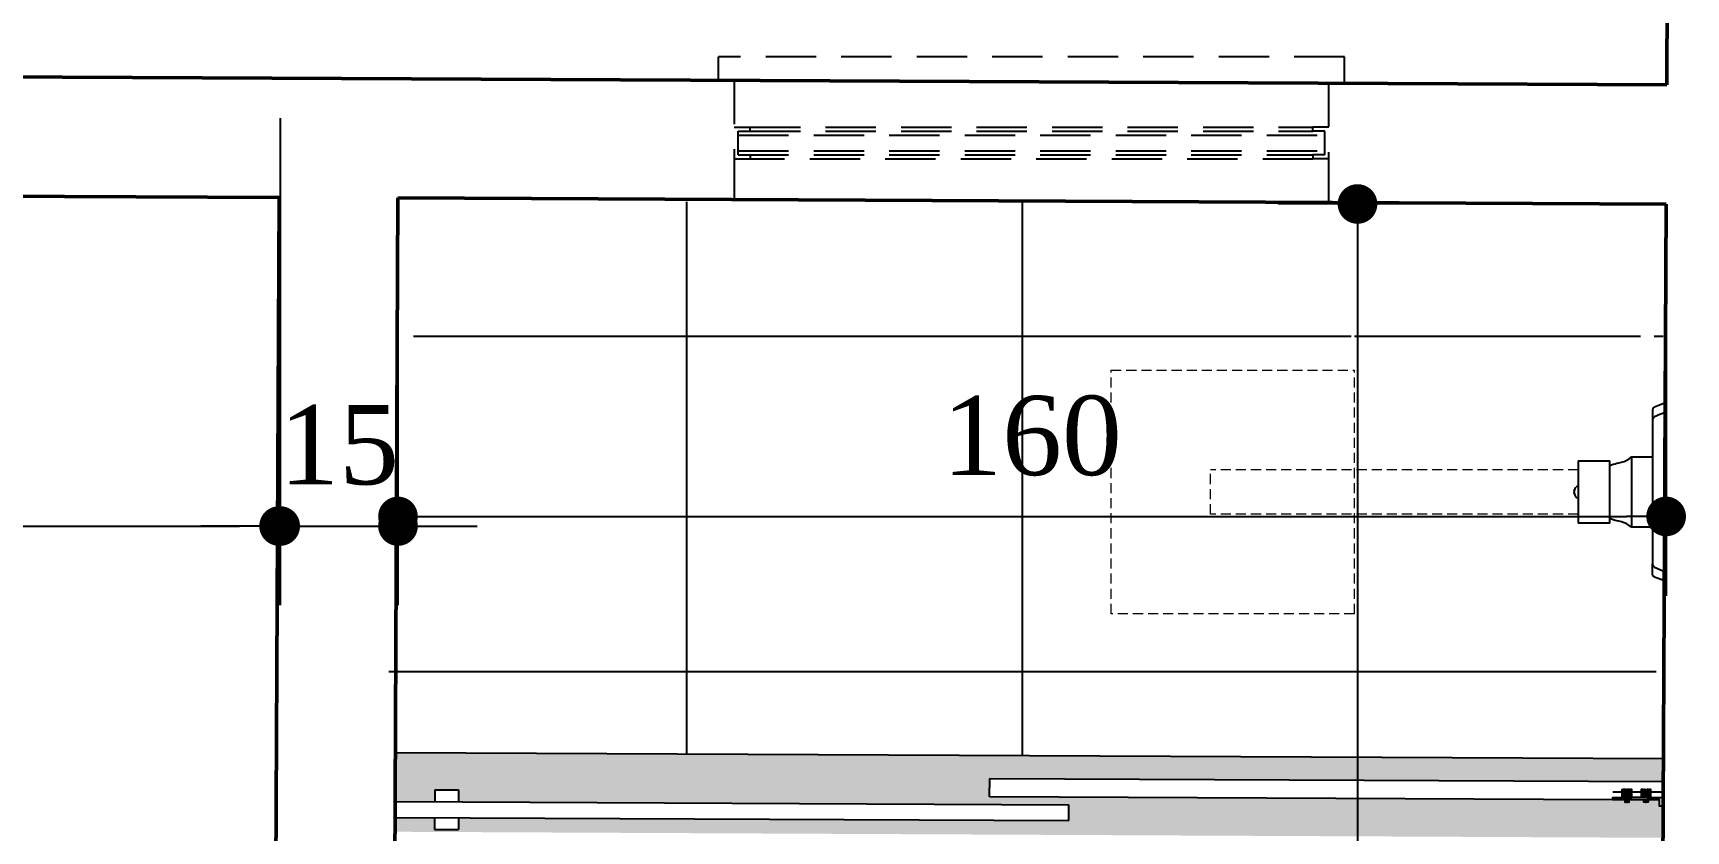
# Model space of a CAD drawing. Header units: millimetres. Extents: x 103208 to 171806, y -164 to 10038.
# Drawn here: x 113463.5 to 113672.1, y 7130.3 to 7231 of the extents above; entities that cross this region are included whole.
import ezdxf

# ---------------------------------------------------------------- set-up
doc = ezdxf.new("R2010")
doc.units = ezdxf.units.MM
doc.linetypes.add('HIDDEN', pattern=[9.525, 6.35, -3.175])
for name, color, linetype in [('Hachuria - Moveis', 1, 'Continuous'), ('Piso', 55, 'Continuous'), ('PN010', 1, 'Continuous'), ('Projeção Janela - Viga', 1, 'HIDDEN')]:
    doc.layers.add(name, color=color, linetype=linetype)
for name, color, linetype, lineweight in [('Moveis', 1, 'Continuous', 9), ('Parede Baixa', 5, 'Continuous', 50), ('Pisos Externos', 15, 'Continuous', 9), ('Projeção Janela', 15, 'HIDDEN', 9)]:
    doc.layers.add(name, color=color, linetype=linetype, lineweight=lineweight)
doc.styles.add('Valéria', font='romantic.ttf', dxfattribs={"height": 10})
doc.dimstyles.new('Cota - 50', dxfattribs={"dimtxt": 10, "dimasz": 5, "dimexe": 10, "dimexo": 20, "dimgap": 5, "dimtad": 1, "dimtxsty": 'Valéria', "dimblk": 'DOT', "dimcen": 0, "dimclrd": 12, "dimclre": 12, "dimclrt": 2, "dimazin": 2, "dimtfac": 1, "dimtix": 1, "dimtmove": 0, "dimatfit": 3, "dimldrblk": 'DOT', "dimfxl": 1, "dimarcsym": 0})

# ---------------------------------------------------------------- blocks, each defined once
blk = doc.blocks.new('_Dot')
at = {"color": 0, "linetype": 'ByBlock', "lineweight": -2}
blk.add_line((-0.5, 0), (-1, 0), dxfattribs=at)
at = {"color": 0, "linetype": 'ByBlock', "const_width": 0.5}
blk.add_lwpolyline([(-0.25, 0, 1), (0.25, 0, 1)], format="xyb", close=True, dxfattribs=at)
blk = doc.blocks.new('*D772')
at = {"color": 12, "lineweight": -2, "transparency": 16777216}
for p, q in [((113121.81, 7222.01), (113121.81, 7158.75)), ((113494.59, 7190.23), (113494.59, 7158.75)), ((113126.81, 7168.75), (113489.59, 7168.75))]:
    blk.add_line(p, q, dxfattribs=at)
at = {"layer": 'Defpoints', "color": 0, "transparency": 16777216}
for p in [(113121.81, 7242.01, 9825), (113494.59, 7210.23, 9825), (113494.59, 7168.75)]:
    blk.add_point(p, dxfattribs=at)
at = {"color": 12, "lineweight": -2, "transparency": 16777216, "xscale": 5, "yscale": 5, "zscale": 5, "rotation": 180}
blk.add_blockref('_Dot', (113121.81, 7168.75), dxfattribs=at)
at = {"color": 12, "lineweight": -2, "transparency": 16777216, "xscale": 5, "yscale": 5, "zscale": 5}
blk.add_blockref('_Dot', (113494.59, 7168.75), dxfattribs=at)
at = {"color": 2, "transparency": 16777216, "insert": (113308.2, 7178.85), "char_height": 10, "attachment_point": 5, "style": 'Valéria'}
blk.add_mtext('373', dxfattribs=at)
blk = doc.blocks.new('*D775')
at = {"color": 12, "lineweight": -2, "transparency": 16777216}
for p, q in [((113494.73, 7220.23), (113494.73, 7158.75)), ((113509.59, 7190.16), (113509.59, 7158.75)), ((113489.73, 7168.75), (113484.73, 7168.75)), ((113494.73, 7168.75), (113509.59, 7168.75)), ((113514.59, 7168.75), (113519.59, 7168.75))]:
    blk.add_line(p, q, dxfattribs=at)
at = {"layer": 'Defpoints', "color": 0, "transparency": 16777216}
for p in [(113494.73, 7240.23, 9825), (113509.59, 7210.16, 9825), (113509.59, 7168.75)]:
    blk.add_point(p, dxfattribs=at)
at = {"color": 12, "lineweight": -2, "transparency": 16777216, "xscale": 5, "yscale": 5, "zscale": 5}
blk.add_blockref('_Dot', (113494.73, 7168.75), dxfattribs=at)
at = {"color": 12, "lineweight": -2, "transparency": 16777216, "xscale": 5, "yscale": 5, "zscale": 5, "rotation": 180}
blk.add_blockref('_Dot', (113509.59, 7168.75), dxfattribs=at)
at = {"color": 2, "transparency": 16777216, "insert": (113502.16, 7178.94), "char_height": 10, "attachment_point": 5, "style": 'Valéria'}
blk.add_mtext('15', dxfattribs=at)
blk = doc.blocks.new('*D787')
at = {"color": 12, "lineweight": -2, "transparency": 16777216}
for p, q in [((113509.59, 7190.16), (113509.59, 7159.96)), ((113669.59, 7189.4), (113669.59, 7159.96)), ((113514.59, 7169.96), (113664.59, 7169.96))]:
    blk.add_line(p, q, dxfattribs=at)
at = {"layer": 'Defpoints', "color": 0, "transparency": 16777216}
for p in [(113509.59, 7210.16, 9825), (113669.59, 7209.4, 9825), (113669.59, 7169.96)]:
    blk.add_point(p, dxfattribs=at)
at = {"color": 12, "lineweight": -2, "transparency": 16777216, "xscale": 5, "yscale": 5, "zscale": 5, "rotation": 180}
blk.add_blockref('_Dot', (113509.59, 7169.96), dxfattribs=at)
at = {"color": 12, "lineweight": -2, "transparency": 16777216, "xscale": 5, "yscale": 5, "zscale": 5}
blk.add_blockref('_Dot', (113669.59, 7169.96), dxfattribs=at)
at = {"color": 2, "transparency": 16777216, "insert": (113589.59, 7180.11), "char_height": 10, "attachment_point": 5, "style": 'Valéria'}
blk.add_mtext('160', dxfattribs=at)
blk = doc.blocks.new('*D788')
at = {"color": 12, "lineweight": -2, "transparency": 16777216}
for p, q in [((113649.59, 7209.4), (113620.65, 7209.4)), ((113630.65, 7204.4), (113630.65, 6999.21)), ((113648.56, 6994.21), (113620.65, 6994.21))]:
    blk.add_line(p, q, dxfattribs=at)
at = {"layer": 'Defpoints', "color": 0, "transparency": 16777216}
for p in [(113669.59, 7209.4, 9825), (113630.65, 6994.21), (113668.56, 6994.21, 9825)]:
    blk.add_point(p, dxfattribs=at)
at = {"color": 12, "lineweight": -2, "transparency": 16777216, "xscale": 5, "yscale": 5, "zscale": 5}
for p, rotation in [((113630.65, 7209.4), 90), ((113630.65, 6994.21), 270)]:
    blk.add_blockref('_Dot', p, dxfattribs=dict(at, rotation=rotation))
at = {"color": 2, "transparency": 16777216, "insert": (113620.55, 7101.81), "char_height": 10, "attachment_point": 5, "rotation": 90, "style": 'Valéria'}
blk.add_mtext('218', dxfattribs=at)

msp = doc.modelspace()

# ---------------------------------------------------------------- hatches: boundary and pattern name
at = {"layer": 'Piso'}
h = msp.add_hatch(dxfattribs=at)
h.set_pattern_fill('ANSI37', color=256, scale=13.333333, angle=-45)
h.set_pattern_definition([(360, (17237.685, -638.973), (3e-14, 42.333333), []), (90, (17237.685, -638.973), (-42.333333, 3e-14), [])])
h.paths.add_polyline_path([(113669.57169, 7205.76327), (113666.625, 7204.99541), (113666.492, 7202.66719), (113666.38798, 7207.19189), (113666.35805, 7208.03805), (113666.359, 7206.59071), (113663.72758, 7206.59071), (113663.19952, 7206.22937), (113662.79734, 7206.03247), (113662.53877, 7205.94393), (113662.27584, 7205.87443), (113661.98256, 7205.81099), (113661.53313, 7205.69839), (113660.98983, 7205.49685), (113660.98983, 7206.0824), (113656.98002, 7206.0824), (113656.98002, 7204.9554), (113628.75369, 7204.9554), (113630.2583, 7188.41002), (113599.57642, 7188.41002), (113598.0718, 7157.66668), (113630.2583, 7157.66668), (113630.2583, 7198.65036), (113656.98002, 7199.3554), (113656.98002, 7198.2284), (113660.98983, 7198.2284), (113660.98983, 7198.81395), (113661.6438, 7198.57873), (113662.27582, 7198.43638), (113662.79715, 7198.31895), (113663.72758, 7197.72009), (113666.359, 7197.72009), (113666.359, 7191.80085), (113666.3834, 7191.59411), (113666.492, 7191.50653), (113666.78439, 7191.36195), (113667.9, 7190.9554)], flags=17)
h.paths.add_polyline_path([(113655.84767, 7170.23835), (113630.2583, 7170.23835), (113630.2583, 7175.83835), (113655.84767, 7175.83835)], flags=16)
h.paths.add_polyline_path([(113669.58901, 7209.39742), (113512.78855, 7209.76259), (113507.70508, 7140.16085), (113668.08093, 7139.39642)])
at = {"layer": 'Pisos Externos'}
h = msp.add_hatch(dxfattribs=at)
h.set_pattern_fill('AR-SAND', color=256, scale=0.05, angle=225)
h.set_pattern_definition([(262.5, (162294.7707, 15008.801), (1.78690674, -1.673767446), [0, -1.9304, 0, -2.159, 0, -2.06375]), (232.5, (162294.7707, 15008.801), (0.94505464, -4.12366426), [0, -1.0414, 0, -1.7399, 0, -0.66675]), (192.5, (162295.8753, 15009.9055), (-2.79149913, -2.80166156), [0, -0.635, 0, -2.286, 0, -2.9845]), (182.5, (162295.8753, 15009.9055), (-1.91140555, -3.4877539), [0, -0.3175, 0, -1.4986, 0, -1.7145])])
h.paths.add_polyline_path([(113509.25718, 7133.9808), (113514.22767, 7133.95711), (113514.22767, 7140.13716), (113509.25718, 7140.16085)])
h.paths.add_polyline_path([(113514.22767, 7135.45713), (113517.22937, 7135.44282), (113517.23478, 7140.12283), (113514.22767, 7140.13716)])
h.paths.add_polyline_path([(113517.23478, 7135.44279), (113517.22763, 7133.94281), (113584.22687, 7133.62346), (113584.23143, 7134.58053), (113584.2425, 7136.90327), (113669.24154, 7136.49813), (113669.25536, 7139.39822), (113517.23478, 7140.12283)])
h.paths.add_polyline_path([(113517.2181, 7130.12279), (113669.2077, 7129.39833), (113669.2268, 7133.40576), (113668.75832, 7133.40576), (113668.75832, 7134.20572), (113667.32477, 7134.20572), (113667.32477, 7133.91249), (113666.7845, 7133.91249), (113666.7845, 7134.20572), (113664.9308, 7134.20572), (113664.9308, 7133.91249), (113664.39053, 7133.91249), (113664.39053, 7134.20572), (113584.23143, 7134.58053), (113584.22687, 7133.62346), (113594.22676, 7133.5758), (113594.21723, 7131.57582), (113517.2181, 7131.94283)])
h.paths.add_polyline_path([(113509.20952, 7130.16097), (113514.20946, 7130.13713), (113514.21098, 7130.45715), (113514.21813, 7131.95713), (113509.21819, 7131.98097)])
h.paths.add_polyline_path([(113514.20946, 7130.13713), (113517.19494, 7130.1229), (113517.19494, 7130.44293), (113514.21098, 7130.45715)])

# ---------------------------------------------------------------- linework, layer by layer
at = {"layer": 'Hachuria - Moveis'}
for p, q in [((113669.40461, 7184.23835, 9825), (113668.12961, 7183.77372, 9825)), ((113667.86361, 7183.3929, 9825), (113667.86361, 7182.09056, 9825)), ((113667.89924, 7182.27171, 9825), (113667.87267, 7182.18033, 9825)), ((113667.94152, 7182.35846, 9825), (113667.89924, 7182.27171, 9825)), ((113668.12961, 7182.53582, 9825), (113667.94152, 7182.35846, 9825)), ((113668.06076, 7183.73896, 9825), (113667.99661, 7183.68722, 9825)), ((113668.12961, 7183.77372, 9825), (113668.06076, 7183.73896, 9825)), ((113668.79843, 7182.8208, 9825), (113668.12961, 7182.53582, 9825)), ((113669.40461, 7183.05916, 9825), (113668.79843, 7182.8208, 9825)), ((113667.86361, 7182.09056, 9825), (113667.86361, 7177.47366, 9825)), ((113658.48463, 7176.96535, 9825), (113662.49444, 7176.96535, 9825)), ((113658.48463, 7176.96535, 9825), (113658.48463, 7173.84897, 9825)), ((113662.49444, 7176.3798, 9825), (113662.49444, 7176.96535, 9825)), ((113662.49444, 7176.3798, 9825), (113662.70906, 7176.46929, 9825)), ((113662.49444, 7169.6969, 9825), (113662.49444, 7176.3798, 9825)), ((113662.70906, 7176.46929, 9825), (113662.92706, 7176.54767, 9825)), ((113662.92706, 7176.54767, 9825), (113663.14842, 7176.61502, 9825)), ((113663.14842, 7176.61502, 9825), (113663.37313, 7176.67134, 9825)), ((113663.37313, 7176.67134, 9825), (113663.60122, 7176.71654, 9825)), ((113663.60122, 7176.71654, 9825), (113663.95969, 7176.79822, 9825)), ((113663.95969, 7176.79822, 9825), (113664.30195, 7176.91542, 9825)), ((113664.30195, 7176.91542, 9825), (113664.6282, 7177.06688, 9825)), ((113664.6282, 7177.06688, 9825), (113664.93849, 7177.2526, 9825)), ((113664.93849, 7177.2526, 9825), (113665.23219, 7177.47366, 9825)), ((113665.23219, 7177.47366, 9825), (113667.86361, 7177.47366, 9825)), ((113665.23219, 7177.47366, 9825), (113665.23219, 7168.60304, 9825)), ((113667.86361, 7177.47366, 9825), (113667.86361, 7168.60304, 9825)), ((113658.3447, 7173.76707, 9825), (113658.46521, 7173.84092, 9825)), ((113658.48463, 7173.84897, 9825), (113658.46521, 7173.84092, 9825)), ((113658.48463, 7173.84897, 9825), (113658.48463, 7172.22773, 9825)), ((113657.98449, 7173.17926, 9825), (113657.9734, 7173.03835, 9825)), ((113657.98449, 7172.89744, 9825), (113657.9734, 7173.03835, 9825)), ((113657.98449, 7173.17926, 9825), (113658.01748, 7173.3167, 9825)), ((113657.98449, 7172.89744, 9825), (113658.01748, 7172.76, 9825)), ((113658.07157, 7173.44728, 9825), (113658.01748, 7173.3167, 9825)), ((113658.01748, 7172.76, 9825), (113658.07157, 7172.62942, 9825)), ((113658.14542, 7173.5678, 9825), (113658.07157, 7173.44728, 9825)), ((113658.14542, 7172.5089, 9825), (113658.07157, 7172.62942, 9825)), ((113658.14542, 7173.5678, 9825), (113658.23722, 7173.67527, 9825)), ((113658.14542, 7172.5089, 9825), (113658.23722, 7172.40143, 9825)), ((113658.3447, 7173.76707, 9825), (113658.23722, 7173.67527, 9825)), ((113658.3447, 7172.30963, 9825), (113658.23722, 7172.40143, 9825)), ((113658.3447, 7172.30963, 9825), (113658.46521, 7172.23578, 9825)), ((113658.46521, 7172.23578, 9825), (113658.48463, 7172.22773, 9825)), ((113658.48463, 7172.22773, 9825), (113658.48463, 7169.11135, 9825)), ((113662.70906, 7169.60741, 9825), (113662.49444, 7169.6969, 9825)), ((113662.49444, 7169.11135, 9825), (113662.49444, 7169.6969, 9825)), ((113662.92706, 7169.52903, 9825), (113662.70906, 7169.60741, 9825)), ((113662.49444, 7169.11135, 9825), (113658.48463, 7169.11135, 9825)), ((113663.14842, 7169.46168, 9825), (113662.92706, 7169.52903, 9825)), ((113663.37313, 7169.40536, 9825), (113663.14842, 7169.46168, 9825)), ((113663.60122, 7169.36016, 9825), (113663.37313, 7169.40536, 9825)), ((113663.95964, 7169.2785, 9825), (113663.60122, 7169.36016, 9825)), ((113664.30176, 7169.16136, 9825), (113663.95964, 7169.2785, 9825)), ((113664.62802, 7169.01049, 9825), (113664.30176, 7169.16136, 9825)), ((113664.93844, 7168.82413, 9825), (113664.62802, 7169.01049, 9825)), ((113665.23219, 7168.60304, 9825), (113664.93844, 7168.82413, 9825)), ((113667.86361, 7168.60304, 9825), (113665.23219, 7168.60304, 9825)), ((113667.86361, 7168.60304, 9825), (113667.86361, 7163.98613, 9825)), ((113667.86361, 7163.98613, 9825), (113667.87267, 7163.89637, 9825)), ((113667.86361, 7162.6838, 9825), (113667.86361, 7163.98613, 9825)), ((113667.87267, 7163.89637, 9825), (113667.89924, 7163.80499, 9825)), ((113667.89924, 7163.80499, 9825), (113667.94152, 7163.71823, 9825)), ((113667.94152, 7163.71823, 9825), (113668.12961, 7163.54088, 9825)), ((113668.12961, 7163.54088, 9825), (113668.79843, 7163.2559, 9825)), ((113667.87267, 7162.60703, 9825), (113667.86361, 7162.6838, 9825)), ((113667.89924, 7162.52887, 9825), (113667.87267, 7162.60703, 9825)), ((113667.94152, 7162.45467, 9825), (113667.89924, 7162.52887, 9825)), ((113667.99661, 7162.38948, 9825), (113667.94152, 7162.45467, 9825)), ((113668.06076, 7162.33774, 9825), (113667.99661, 7162.38948, 9825)), ((113668.12961, 7162.30298, 9825), (113668.06076, 7162.33774, 9825)), ((113669.40461, 7161.83835, 9825), (113668.12961, 7162.30298, 9825)), ((113668.79843, 7163.2559, 9825), (113669.40461, 7163.01754, 9825)), ((113664.14235, 7134.49896), (113664.23746, 7134.49896)), ((113664.43513, 7134.20572), (113664.40217, 7134.20572)), ((113664.50576, 7134.49896), (113664.66066, 7134.49896)), ((113664.95991, 7134.49896), (113665.08386, 7134.49896)), ((113665.23876, 7134.49896), (113665.25916, 7134.49896)), ((113666.47654, 7135.49595), (113666.53633, 7135.49595)), ((113666.63144, 7135.49595), (113666.75539, 7135.49595)), ((113666.82911, 7134.20572), (113666.79614, 7134.20572)), ((113667.05464, 7135.49595), (113667.20954, 7135.49595)), ((113667.35388, 7134.49896), (113667.47784, 7134.49896)), ((113667.57295, 7135.20262), (113667.63274, 7135.20262)), ((113667.65313, 7135.20262), (113669.23536, 7135.20262)), ((113664.54159, 7133.91249), (113664.48402, 7133.91249)), ((113664.66066, 7133.91249), (113664.60143, 7133.91249)), ((113664.8373, 7133.91249), (113664.77974, 7133.91249))]:
    msp.add_line(p, q, dxfattribs=at)
for points in [[(113662.86518, 7135.20262), (113664.06217, 7135.20262), (113664.08256, 7135.20262), (113664.08256, 7135.49595), (113664.14235, 7135.49595)], [(113664.43513, 7134.20572), (113662.86518, 7134.20572), (113662.86518, 7134.49896), (113664.06217, 7134.49896), (113664.06217, 7135.20262), (113664.06217, 7135.49595), (113664.08256, 7135.49595)], [(113664.23746, 7135.49595), (113664.14235, 7135.49595), (113664.14235, 7134.49896), (113664.08256, 7134.49896), (113664.08256, 7135.20262)], [(113664.36142, 7135.49595), (113664.23746, 7135.49595), (113664.23746, 7134.49896), (113664.36142, 7134.49896)], [(113664.50576, 7135.49595), (113664.36142, 7135.49595), (113664.36142, 7134.49896), (113664.50576, 7134.49896), (113664.50576, 7135.49595), (113664.66066, 7135.49595)], [(113664.48402, 7134.20572), (113664.43513, 7134.20572), (113664.43513, 7133.91249), (113664.40217, 7133.91249)], [(113664.66066, 7134.20572), (113664.60143, 7134.20572), (113664.54159, 7134.20572), (113664.48402, 7134.20572), (113664.48402, 7133.91249), (113664.43513, 7133.91249)], [(113664.54159, 7134.20572), (113664.54159, 7133.91249), (113664.60143, 7133.91249), (113664.60143, 7134.20572)], [(113664.81556, 7135.49595), (113664.66066, 7135.49595), (113664.66066, 7134.49896), (113664.81556, 7134.49896)], [(113664.88619, 7134.20572), (113664.8373, 7134.20572), (113664.77974, 7134.20572), (113664.71989, 7134.20572), (113664.66066, 7134.20572), (113664.66066, 7133.91249), (113664.71989, 7133.91249)], [(113664.77974, 7134.20572), (113664.77974, 7133.91249), (113664.71989, 7133.91249), (113664.71989, 7134.20572)], [(113664.95991, 7135.49595), (113664.81556, 7135.49595), (113664.81556, 7134.49896), (113664.95991, 7134.49896), (113664.95991, 7135.49595), (113665.08386, 7135.49595)], [(113664.88619, 7133.91249), (113664.8373, 7133.91249), (113664.8373, 7134.20572)], [(113666.878, 7133.91249), (113666.82911, 7133.91249), (113666.79614, 7133.91249), (113666.79614, 7134.20572), (113666.7845, 7134.20572), (113664.9308, 7134.20572), (113664.91916, 7134.20572), (113664.88619, 7134.20572), (113664.88619, 7133.91249), (113664.91916, 7133.91249), (113664.91916, 7134.20572)], [(113664.91916, 7133.91249), (113664.9308, 7133.91249), (113664.9308, 7134.20572)], [(113665.17897, 7135.49595), (113665.08386, 7135.49595), (113665.08386, 7134.49896), (113665.17897, 7134.49896), (113665.17897, 7135.49595), (113665.23876, 7135.49595)], [(113665.17897, 7134.49896), (113665.23876, 7134.49896), (113665.23876, 7135.20262), (113665.25916, 7135.20262), (113666.45614, 7135.20262), (113666.47654, 7135.20262)], [(113667.35388, 7135.49595), (113667.20954, 7135.49595), (113667.20954, 7134.49896), (113667.05464, 7134.49896), (113666.89973, 7134.49896), (113666.75539, 7134.49896), (113666.63144, 7134.49896), (113666.53633, 7134.49896), (113666.47654, 7134.49896), (113666.47654, 7135.20262), (113666.47654, 7135.49595), (113666.45614, 7135.49595), (113666.45614, 7135.20262), (113666.45614, 7134.49896), (113665.25916, 7134.49896), (113665.25916, 7135.20262), (113665.25916, 7135.49595), (113665.23876, 7135.49595), (113665.23876, 7135.20262)], [(113666.63144, 7134.49896), (113666.63144, 7135.49595), (113666.53633, 7135.49595), (113666.53633, 7134.49896)], [(113666.89973, 7134.49896), (113666.89973, 7135.49595), (113666.75539, 7135.49595), (113666.75539, 7134.49896)], [(113666.7845, 7134.20572), (113666.7845, 7133.91249), (113666.79614, 7133.91249)], [(113666.9954, 7134.20572), (113666.93556, 7134.20572), (113666.878, 7134.20572), (113666.82911, 7134.20572), (113666.82911, 7133.91249)], [(113666.93556, 7133.91249), (113666.878, 7133.91249), (113666.878, 7134.20572)], [(113666.89973, 7135.49595), (113667.05464, 7135.49595), (113667.05464, 7134.49896)], [(113666.9954, 7133.91249), (113666.93556, 7133.91249), (113666.93556, 7134.20572)], [(113667.31313, 7133.91249), (113667.31313, 7134.20572), (113667.28017, 7134.20572), (113667.23127, 7134.20572), (113667.17371, 7134.20572), (113667.11387, 7134.20572), (113667.05464, 7134.20572), (113666.9954, 7134.20572), (113666.9954, 7133.91249), (113667.05464, 7133.91249)], [(113667.11387, 7133.91249), (113667.05464, 7133.91249), (113667.05464, 7134.20572)], [(113667.17371, 7134.20572), (113667.17371, 7133.91249), (113667.11387, 7133.91249), (113667.11387, 7134.20572)], [(113667.20954, 7134.49896), (113667.35388, 7134.49896), (113667.35388, 7135.49595), (113667.47784, 7135.49595)], [(113667.28017, 7133.91249), (113667.23127, 7133.91249), (113667.23127, 7134.20572)], [(113667.32477, 7134.20572), (113667.32477, 7133.91249), (113667.31313, 7133.91249), (113667.28017, 7133.91249), (113667.28017, 7134.20572)], [(113669.2268, 7133.40576), (113668.75832, 7133.40576), (113668.75832, 7134.20572), (113667.32477, 7134.20572), (113667.31313, 7134.20572)], [(113667.57295, 7135.49595), (113667.47784, 7135.49595), (113667.47784, 7134.49896), (113667.57295, 7134.49896)], [(113667.63274, 7135.49595), (113667.57295, 7135.49595), (113667.57295, 7135.20262), (113667.57295, 7134.49896), (113667.63274, 7134.49896)], [(113667.65313, 7134.49896), (113667.65313, 7135.20262), (113667.65313, 7135.49595), (113667.63274, 7135.49595), (113667.63274, 7135.20262), (113667.63274, 7134.49896), (113667.65313, 7134.49896), (113669.23201, 7134.49885)]]:
    msp.add_lwpolyline(points, dxfattribs=at)
msp.add_lwpolyline([(113664.40217, 7133.91249), (113664.40217, 7134.20572), (113664.39053, 7134.20572), (113664.39053, 7133.91249)], close=True, dxfattribs=at)
msp.add_arc((113668.19993, 7183.41812, 9825), 0.33727, 127.0748722, 184.2896314, dxfattribs=at)
at = {"layer": 'Moveis'}
for points, invisible_edges in [([(113589.99697, 7149.3707), (113590.08465, 7102.24022), (113590.07323, 7099.90152)], 13), ([(113589.99697, 7149.3707), (113590.08465, 7102.24022), (113590.07323, 7099.90152)], 13), ([(113589.99697, 7149.3707), (113590.08465, 7102.24022), (113590.07323, 7099.90152)], 13), ([(113589.99697, 7149.3707), (113590.08465, 7102.24022), (113590.07323, 7099.90152)], 13), ([(113589.99697, 7149.3707), (113590.08465, 7102.24022), (113590.07323, 7099.90152)], 13), ([(113590.0952, 7149.3564), (113590.17592, 7104.90738), (113590.08465, 7102.24022)], 13), ([(113590.0952, 7149.3564), (113590.17592, 7104.90738), (113590.08465, 7102.24022)], 13), ([(113590.0952, 7149.3564), (113590.17592, 7104.90738), (113590.08465, 7102.24022)], 13), ([(113590.0952, 7149.3564), (113590.17592, 7104.90738), (113590.08465, 7102.24022)], 13), ([(113590.0952, 7149.3564), (113590.17592, 7104.90738), (113590.08465, 7102.24022)], 13), ([(113590.2918, 7149.32948), (113590.35835, 7107.56986), (113590.17592, 7104.90738)], 13), ([(113590.2918, 7149.32948), (113590.35835, 7107.56986), (113590.17592, 7104.90738)], 13), ([(113590.2918, 7149.32948), (113590.35835, 7107.56986), (113590.17592, 7104.90738)], 13), ([(113590.2918, 7149.32948), (113590.35835, 7107.56986), (113590.17592, 7104.90738)], 13), ([(113590.2918, 7149.32948), (113590.35835, 7107.56986), (113590.17592, 7104.90738)], 13), ([(113590.68551, 7149.28244), (113590.77133, 7110.14493), (113590.35835, 7107.56986)], 13), ([(113590.68551, 7149.28244), (113590.77133, 7110.14493), (113590.35835, 7107.56986)], 13), ([(113590.68551, 7149.28244), (113590.77133, 7110.14493), (113590.35835, 7107.56986)], 13), ([(113590.68551, 7149.28244), (113590.77133, 7110.14493), (113590.35835, 7107.56986)], 13), ([(113590.68551, 7149.28244), (113590.77133, 7110.14493), (113590.35835, 7107.56986)], 13), ([(113591.47412, 7149.21124), (113591.55708, 7112.63173), (113590.77133, 7110.14493)], 13), ([(113591.47412, 7149.21124), (113591.55708, 7112.63173), (113590.77133, 7110.14493)], 13), ([(113591.47412, 7149.21124), (113591.55708, 7112.63173), (113590.77133, 7110.14493)], 13), ([(113591.47412, 7149.21124), (113591.55708, 7112.63173), (113590.77133, 7110.14493)], 13), ([(113591.47412, 7149.21124), (113591.55708, 7112.63173), (113590.77133, 7110.14493)], 13), ([(113592.65952, 7149.17972), (113592.69864, 7114.9766), (113591.55708, 7112.63173)], 13), ([(113592.65952, 7149.17972), (113592.69864, 7114.9766), (113591.55708, 7112.63173)], 13), ([(113592.65952, 7149.17972), (113592.69864, 7114.9766), (113591.55708, 7112.63173)], 13), ([(113592.65952, 7149.17972), (113592.69864, 7114.9766), (113591.55708, 7112.63173)], 13), ([(113592.65952, 7149.17972), (113592.69864, 7114.9766), (113591.55708, 7112.63173)], 13), ([(113594.13392, 7149.61959), (113594.17137, 7117.12896), (113592.69864, 7114.9766)], 13), ([(113594.13392, 7149.61959), (113594.17137, 7117.12896), (113592.69864, 7114.9766)], 13), ([(113594.13392, 7149.61959), (113594.17137, 7117.12896), (113592.69864, 7114.9766)], 13), ([(113594.13392, 7149.61959), (113594.17137, 7117.12896), (113592.69864, 7114.9766)], 13), ([(113594.13392, 7149.61959), (113594.17137, 7117.12896), (113592.69864, 7114.9766)], 13), ([(113594.17137, 7117.12896), (113594.69152, 7149.61959), (113595.94351, 7119.04235)], 3), ([(113594.17137, 7117.12896), (113594.69152, 7149.61959), (113595.94351, 7119.04235)], 3), ([(113594.17137, 7117.12896), (113594.69152, 7149.61959), (113595.94351, 7119.04235)], 3), ([(113594.17137, 7117.12896), (113594.69152, 7149.61959), (113595.94351, 7119.04235)], 3), ([(113594.17137, 7117.12896), (113594.69152, 7149.61959), (113595.94351, 7119.04235)], 3), ([(113595.94351, 7119.04235), (113596.60999, 7150.13799), (113597.97682, 7120.67551)], 3), ([(113595.94351, 7119.04235), (113596.60999, 7150.13799), (113597.97682, 7120.67551)], 3), ([(113595.94351, 7119.04235), (113596.60999, 7150.13799), (113597.97682, 7120.67551)], 3), ([(113595.94351, 7119.04235), (113596.60999, 7150.13799), (113597.97682, 7120.67551)], 3), ([(113595.94351, 7119.04235), (113596.60999, 7150.13799), (113597.97682, 7120.67551)], 3), ([(113596.60999, 7150.18585), (113605.18271, 7123.57587), (113602.6468, 7122.96699)], 13), ([(113596.60999, 7150.18585), (113602.6468, 7122.96699), (113600.22744, 7121.9932)], 13), ([(113596.60999, 7150.18585), (113600.22744, 7121.9932), (113597.97682, 7120.67551)], 13), ([(113596.60999, 7150.18585), (113605.18271, 7123.57587), (113602.6468, 7122.96699)], 13), ([(113596.60999, 7150.18585), (113602.6468, 7122.96699), (113600.22744, 7121.9932)], 13), ([(113596.60999, 7150.18585), (113600.22744, 7121.9932), (113597.97682, 7120.67551)], 13), ([(113596.60999, 7150.18585), (113605.18271, 7123.57587), (113602.6468, 7122.96699)], 13), ([(113596.60999, 7150.18585), (113602.6468, 7122.96699), (113600.22744, 7121.9932)], 13), ([(113596.60999, 7150.18585), (113600.22744, 7121.9932), (113597.97682, 7120.67551)], 13), ([(113596.60999, 7150.18585), (113605.18271, 7123.57587), (113602.6468, 7122.96699)], 13), ([(113596.60999, 7150.18585), (113602.6468, 7122.96699), (113600.22744, 7121.9932)], 13), ([(113596.60999, 7150.18585), (113600.22744, 7121.9932), (113597.97682, 7120.67551)], 13), ([(113596.60999, 7150.18585), (113605.18271, 7123.57587), (113602.6468, 7122.96699)], 13), ([(113596.60999, 7150.18585), (113602.6468, 7122.96699), (113600.22744, 7121.9932)], 13), ([(113596.60999, 7150.18585), (113600.22744, 7121.9932), (113597.97682, 7120.67551)], 13), ([(113606.05167, 7149.63879), (113607.78045, 7123.8067), (113605.18271, 7123.57587)], 13), ([(113606.05167, 7149.63879), (113607.78045, 7123.8067), (113605.18271, 7123.57587)], 13), ([(113606.05167, 7149.63879), (113607.78045, 7123.8067), (113605.18271, 7123.57587)], 13), ([(113606.05167, 7149.63879), (113607.78045, 7123.8067), (113605.18271, 7123.57587)], 13), ([(113606.05167, 7149.63879), (113607.78045, 7123.8067), (113605.18271, 7123.57587)], 13)]:
    msp.add_3dface(points, dxfattribs=dict(at, invisible_edges=invisible_edges))
at = {"layer": 'Parede Baixa'}
for p, q in [((113669.66066, 7224.42816, 9825), (113670.065, 7309.25811, 9825)), ((113413.12848, 7225.65093, 9825), (113669.66066, 7224.42816, 9825)), ((113413.05683, 7210.62019, 9825), (113494.591, 7210.23155, 9825)), ((113493.49383, 6980.04798, 9825), (113494.591, 7210.23155, 9825)), ((113508.56516, 6994.97631, 9825), (113509.59083, 7210.16006, 9825)), ((113509.59083, 7210.16006, 9825), (113669.58901, 7209.39742, 9825)), ((113668.56334, 6994.21368, 9825), (113669.58901, 7209.39742, 9825))]:
    msp.add_line(p, q, dxfattribs=at)
at = {"layer": 'Piso'}
msp.add_line((113509.25718, 7140.16085, 9825), (113669.25536, 7139.39822, 9825), dxfattribs=at)
at = {"layer": 'PN010'}
for p, q in [((113584.23143, 7134.58053, 9825), (113584.2425, 7136.90327, 9825)), ((113584.2425, 7136.90327), (113669.24154, 7136.49813)), ((113514.23482, 7135.45709, 9825), (113514.22767, 7133.95711, 9825)), ((113514.23482, 7135.45709, 9825), (113517.23478, 7135.44279, 9825)), ((113517.23478, 7135.44279, 9825), (113517.22763, 7133.94281, 9825)), ((113662.86518, 7134.20572), (113584.23143, 7134.58053)), ((113509.22772, 7133.98094, 9825), (113594.22676, 7133.5758, 9825)), ((113594.21723, 7131.57582, 9825), (113594.22676, 7133.5758, 9825)), ((113509.21819, 7131.98097, 9825), (113594.21723, 7131.57582, 9825)), ((113514.21813, 7131.95713, 9825), (113514.21098, 7130.45715, 9825)), ((113514.21098, 7130.45715, 9825), (113517.21095, 7130.44285, 9825)), ((113517.2181, 7131.94283, 9825), (113517.21095, 7130.44285, 9825))]:
    msp.add_line(p, q, dxfattribs=at)
at = {"layer": 'Projeção Janela', "linetype": 'HIDDEN', "ltscale": 0.2}
for p, q in [((113599.57642, 7188.41002, 9825), (113630.2583, 7188.41002, 9825)), ((113599.57642, 7157.66668, 9825), (113599.57642, 7188.41002, 9825)), ((113630.2583, 7157.66668, 9825), (113630.2583, 7188.41002, 9825)), ((113612.11736, 7170.23835, 9825), (113612.11736, 7175.83835, 9825)), ((113658.48463, 7175.83835, 9825), (113612.11736, 7175.83835, 9825)), ((113658.48463, 7170.23835, 9825), (113612.11736, 7170.23835, 9825)), ((113630.2583, 7157.66668, 9825), (113599.57642, 7157.66668, 9825))]:
    msp.add_line(p, q, dxfattribs=at)
at = {"layer": 'Projeção Janela - Viga'}
for p, q in [((113629.01885, 7227.96735, 9825), (113550.0206, 7227.96735, 9825)), ((113550.0206, 7224.99843, 9825), (113550.0206, 7227.96735, 9825)), ((113629.01885, 7224.62188, 9825), (113629.01885, 7227.96735, 9825)), ((113552.04088, 7209.95755, 9825), (113552.04088, 7224.9888, 9825)), ((113627.01885, 7209.60034, 9825), (113627.01885, 7224.63142, 9825)), ((113552.01885, 7219.10017, 9825), (113554.01885, 7219.10017, 9825)), ((113552.51885, 7215.60017, 9825), (113552.51885, 7218.60017, 9825)), ((113552.51885, 7218.60017, 9825), (113554.01885, 7218.60017, 9825)), ((113552.51885, 7218.10017, 9825), (113626.51885, 7218.10017, 9825)), ((113554.01885, 7219.10017, 9825), (113625.01885, 7219.10017, 9825)), ((113554.01885, 7218.60017, 9825), (113554.01885, 7219.10017, 9825)), ((113554.01885, 7218.60017, 9825), (113625.01885, 7218.60017, 9825)), ((113627.01885, 7219.10017, 9825), (113625.01885, 7219.10017, 9825)), ((113625.01885, 7218.60017, 9825), (113625.01885, 7219.10017, 9825)), ((113626.51885, 7218.60017, 9825), (113625.01885, 7218.60017, 9825)), ((113626.51885, 7215.60017, 9825), (113626.51885, 7218.60017, 9825)), ((113552.51885, 7216.10017, 9825), (113626.51885, 7216.10017, 9825)), ((113552.51885, 7215.60017, 9825), (113625.01885, 7215.60017, 9825)), ((113552.51885, 7215.60017, 9825), (113554.01885, 7215.60017, 9825)), ((113554.01885, 7215.60017, 9825), (113554.01885, 7215.10017, 9825)), ((113626.51885, 7215.60017, 9825), (113625.01885, 7215.60017, 9825)), ((113625.01885, 7215.60017, 9825), (113625.01885, 7215.10017, 9825)), ((113552.01885, 7215.10017, 9825), (113625.01885, 7215.10017, 9825)), ((113552.01885, 7215.10017, 9825), (113554.01885, 7215.10017, 9825)), ((113627.01885, 7215.10017, 9825), (113625.01885, 7215.10017, 9825))]:
    msp.add_line(p, q, dxfattribs=at)

# ---------------------------------------------------------------- dimensions: what is measured, and where the dimension line sits
for base, p1, p2, text, picture, middle in [((113494.591, 7168.74639), (113121.80984, 7242.00876, 9825), (113494.591, 7210.23155, 9825), '373', '*D772', (113308.20042, 7178.84994)), ((113509.59083, 7168.74639), (113494.734, 7240.23121, 9825), (113509.59083, 7210.16006, 9825), '15', '*D775', (113502.16241, 7178.9387))]:
    dim = msp.add_linear_dim(base=base, p1=p1, p2=p2, text=text, dimstyle='Cota - 50')
    dim.commit()
    dim.dimension.update_dxf_attribs({"geometry": picture, "text_midpoint": middle})
dim = msp.add_linear_dim(base=(113630.65328, 6994.21368), p1=(113669.58901, 7209.39742, 9825), p2=(113668.56334, 6994.21368, 9825), angle=90, text='218', dimstyle='Cota - 50')
dim.commit()
dim.dimension.update_dxf_attribs({"geometry": '*D788', "text_midpoint": (113620.54973, 7101.80555)})
dim = msp.add_linear_dim(base=(113669.58901, 7169.9602), p1=(113509.59083, 7210.16006, 9825), p2=(113669.58901, 7209.39742, 9825), dimstyle='Cota - 50')
dim.commit()
dim.dimension.update_dxf_attribs({"geometry": '*D787', "text_midpoint": (113589.58992, 7180.10812)})

doc.saveas('drawing.dxf')
